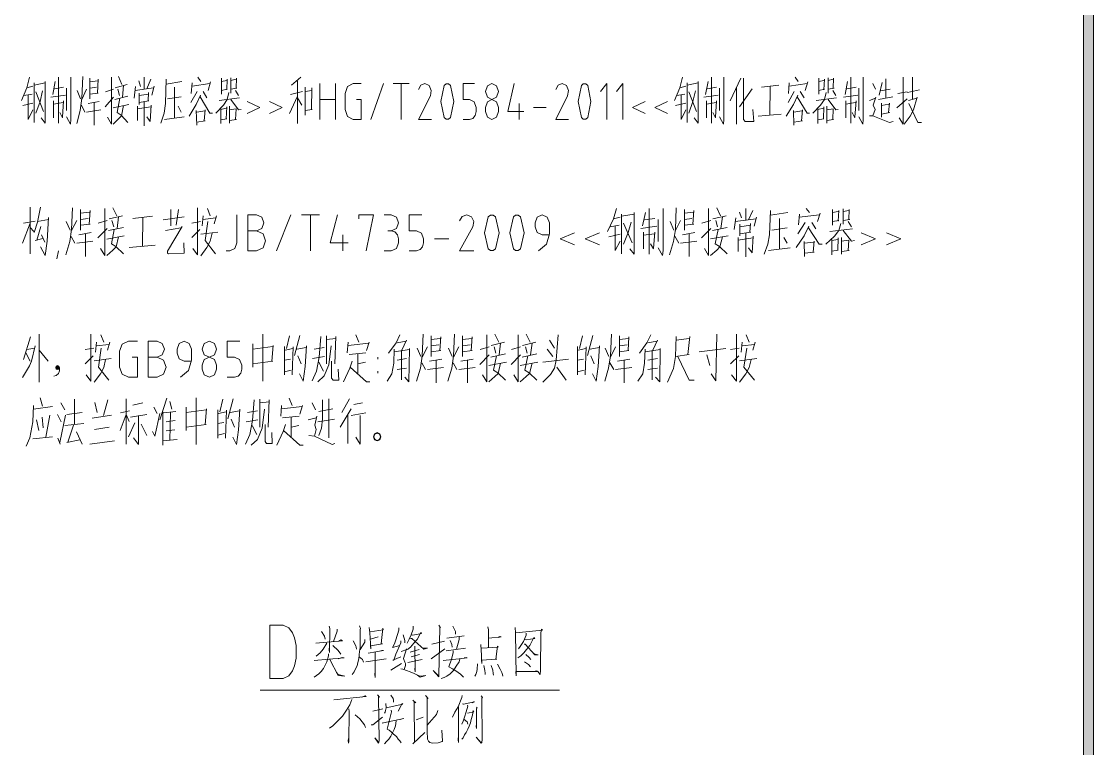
# Model space of a CAD drawing. Header units: millimetres. Extents: x 0 to 829, y 0 to 586.
# Drawn here: x 664.5 to 770.4, y 292.9 to 364.8 of the extents above; entities that cross this region are included whole.
import ezdxf

# ---------------------------------------------------------------- set-up
doc = ezdxf.new("R2010")
doc.units = ezdxf.units.MM

msp = doc.modelspace()

# ---------------------------------------------------------------- hatches: boundary and pattern name
h = msp.add_hatch(color=0)
h.dxf.hatch_style = 2
h.paths.add_polyline_path([(770.449028, 9.860139), (769.464778, 9.860139), (769.464778, 575.772139), (770.449028, 575.772139)])

# ---------------------------------------------------------------- linework, layer by layer
at = {"color": 0, "lineweight": 0}
for points in [[(770.449028, 9.860139), (769.464778, 9.860139), (769.464778, 575.772139), (770.449028, 575.772139)], [(711.605694, 357.864833), (711.418722, 358.42575), (710.974222, 358.655056), (710.526194, 358.42575), (710.34275, 357.864833), (710.526194, 357.307444), (710.974222, 357.078139), (711.418722, 357.307444)], [(683.746833, 332.383694), (683.538694, 332.941083), (683.034222, 333.173917), (682.533278, 332.941083), (682.325139, 332.383694), (682.533278, 331.826306), (683.034222, 331.597), (683.538694, 331.826306)], [(667.840083, 330.573944), (667.893, 330.425778), (668.027056, 330.365806), (668.161111, 330.425778), (668.214028, 330.573944), (668.161111, 330.722111), (668.027056, 330.782083), (667.893, 330.722111)], [(668.122306, 330.573944), (668.094083, 330.648028), (668.027056, 330.67625), (667.960028, 330.648028), (667.931806, 330.573944), (667.960028, 330.499861), (668.027056, 330.468111), (668.094083, 330.499861)], [(668.072917, 330.573944), (668.05175, 330.619806), (668.002361, 330.619806), (667.981194, 330.573944), (668.002361, 330.528083), (668.05175, 330.528083)], [(699.995778, 323.733583), (699.886417, 324.029917), (699.621833, 324.149861), (699.353722, 324.029917), (699.244361, 323.733583), (699.353722, 323.43725), (699.621833, 323.317306), (699.886417, 323.43725)], [(699.29375, 323.733583), (699.389, 323.476056), (699.621833, 323.366694), (699.854667, 323.476056), (699.949917, 323.733583), (699.854667, 323.991111), (699.621833, 324.100472), (699.389, 323.991111)], [(688.999694, 299.829361), (688.999694, 305.08575), (690.315556, 305.08575), (690.876472, 304.835278), (691.253944, 304.334333), (691.440917, 303.836917), (691.627889, 303.0855), (691.627889, 301.833139), (691.440917, 301.081722), (691.253944, 300.580778), (690.876472, 300.079833), (690.315556, 299.829361)]]:
    msp.add_lwpolyline(points, close=True, dxfattribs=at)
for points in [[(670.507083, 359.3465), (670.422417, 357.205139)], [(674.056028, 359.3465), (674.391167, 358.563333)], [(665.247167, 359.293583), (664.996694, 358.249361), (664.453417, 356.997)], [(664.996694, 358.249361), (665.578778, 358.404583)], [(665.705778, 358.510417), (666.792333, 358.718556)], [(665.705778, 358.718556), (665.705778, 354.802722)], [(666.792333, 358.877306), (666.792333, 354.753333), (666.414861, 355.275444)], [(667.794222, 358.877306), (667.54375, 357.572028)], [(667.709556, 358.143528), (668.626778, 358.302278)], [(668.125833, 359.293583), (668.125833, 354.753333)], [(669.339389, 359.293583), (669.339389, 355.116694), (669.297056, 354.6475), (668.919583, 355.37775)], [(671.216167, 359.18775), (671.216167, 357.152222)], [(671.216167, 358.824389), (672.009917, 358.926694)], [(671.216167, 358.196444), (671.886444, 358.302278)], [(672.05225, 359.085444), (671.967583, 357.72725)], [(673.346944, 359.293583), (673.346944, 354.6475), (672.969472, 355.324833)], [(673.720889, 358.249361), (674.892111, 358.563333)], [(674.556972, 358.4575), (674.4335, 357.310972)], [(675.728194, 358.355194), (675.601194, 357.205139)], [(676.059806, 358.926694), (676.229139, 358.355194)], [(676.603083, 359.293583), (676.603083, 358.094139)], [(677.231028, 359.085444), (676.853556, 358.143528)], [(677.562639, 358.404583), (677.3545, 357.519111)], [(678.776194, 359.085444), (678.691528, 356.683028), (678.568056, 355.744639), (678.232917, 354.753333)], [(678.776194, 358.61625), (680.321361, 358.877306)], [(679.569944, 355.275444), (679.569944, 358.302278)], [(681.32325, 358.718556), (681.238583, 357.674333)], [(681.32325, 358.404583), (683.076556, 358.665639)], [(681.905333, 359.293583), (682.198139, 358.877306)], [(683.161222, 358.824389), (682.907222, 357.988306)], [(684.24425, 359.18775), (684.24425, 357.621417)], [(684.24425, 358.877306), (684.745194, 358.979611)], [(684.787528, 359.085444), (684.745194, 358.041222)], [(685.165, 357.72725), (685.165, 359.240667)], [(685.165, 358.979611), (685.665944, 359.085444)], [(685.708278, 359.18775), (685.665944, 358.196444)], [(691.16575, 358.510417), (692.0865, 359.293583)], [(691.751361, 358.926694), (691.751361, 354.700417)], [(692.502778, 358.302278), (692.502778, 355.5365)], [(693.938583, 355.106111), (693.938583, 358.655056)], [(695.5155, 358.655056), (695.5155, 355.106111)], [(697.251167, 358.655056), (696.693778, 358.365778), (696.460944, 357.670806)], [(697.251167, 358.655056), (698.037861, 358.655056)], [(698.986833, 355.106111), (700.24625, 358.655056)], [(701.195222, 358.655056), (702.772139, 358.655056)], [(701.981917, 355.106111), (701.981917, 358.655056)], [(704.349056, 358.655056), (703.953944, 358.492778), (703.717583, 358.062389)], [(704.885278, 357.452083), (704.973472, 357.988306), (704.758278, 358.468083), (704.349056, 358.655056)], [(706.239944, 358.4575), (705.922444, 356.880583), (706.239944, 355.303667)], [(706.871417, 358.4575), (706.677389, 358.633889), (706.4375, 358.633889), (706.239944, 358.4575)], [(706.871417, 355.303667), (707.188917, 356.880583), (706.871417, 358.4575)], [(708.765833, 357.078139), (708.134361, 357.078139), (708.134361, 358.655056), (709.238556, 358.655056)], [(713.182611, 358.655056), (712.551139, 355.896333), (714.128056, 355.896333)], [(717.913361, 358.655056), (717.51825, 358.492778), (717.285417, 358.062389)], [(718.449583, 357.452083), (718.537778, 357.988306), (718.326111, 358.468083), (717.913361, 358.655056)], [(719.807778, 358.4575), (719.490278, 356.880583), (719.807778, 355.303667)], [(720.43925, 358.4575), (720.241694, 358.633889), (720.001806, 358.633889), (719.807778, 358.4575)], [(720.43925, 355.303667), (720.75675, 356.880583), (720.43925, 358.4575)], [(722.330139, 355.106111), (722.330139, 358.655056), (721.702194, 357.864833)], [(723.910583, 355.106111), (723.910583, 358.655056), (723.279111, 357.864833)], [(729.801972, 359.293583), (729.5515, 358.249361), (729.008222, 356.997)], [(729.5515, 358.249361), (730.137111, 358.404583)], [(730.260583, 358.510417), (731.347139, 358.718556)], [(730.260583, 358.718556), (730.260583, 354.802722)], [(731.347139, 358.877306), (731.347139, 354.753333), (730.969667, 355.275444)], [(732.349028, 358.877306), (732.098556, 357.572028)], [(732.264361, 358.143528), (733.185111, 358.302278)], [(732.684167, 359.293583), (732.684167, 354.753333)], [(733.894194, 359.293583), (733.894194, 355.116694), (733.851861, 354.6475), (733.474389, 355.37775)], [(735.562833, 359.18775), (734.518611, 356.944083)], [(735.855639, 359.18775), (735.855639, 355.116694), (736.021444, 354.908556), (736.857528, 354.908556), (736.776389, 356.108)], [(737.608944, 358.302278), (739.323444, 358.510417)], [(738.487361, 358.404583), (738.445028, 355.5365)], [(740.364139, 358.718556), (740.283, 357.674333)], [(740.364139, 358.404583), (742.120972, 358.665639)], [(740.94975, 359.293583), (741.242556, 358.877306)], [(742.202111, 358.824389), (741.951639, 357.988306)], [(743.288667, 359.18775), (743.288667, 357.621417)], [(743.288667, 358.877306), (743.789611, 358.979611)], [(743.831944, 359.085444), (743.789611, 358.041222)], [(744.205889, 357.72725), (744.205889, 359.240667)], [(744.205889, 358.979611), (744.706833, 359.085444)], [(744.749167, 359.18775), (744.706833, 358.196444)], [(746.128528, 358.877306), (745.878056, 357.572028)], [(746.043861, 358.143528), (746.964611, 358.302278)], [(746.463667, 359.293583), (746.463667, 354.753333)], [(747.673694, 359.293583), (747.673694, 355.116694), (747.631361, 354.6475), (747.253889, 355.37775)], [(748.63325, 358.665639), (748.883722, 358.094139)], [(749.550472, 358.771472), (749.261194, 357.519111)], [(749.927944, 359.134833), (749.927944, 357.258056)], [(751.638917, 359.293583), (751.638917, 354.6475), (751.222639, 355.275444)], [(752.559667, 359.293583), (752.559667, 357.099306)], [(664.703889, 357.466194), (665.497639, 357.621417)], [(665.120167, 357.519111), (665.120167, 355.116694), (665.578778, 356.058611)], [(666.541861, 357.935389), (666.291389, 356.891167), (665.871583, 355.744639)], [(665.871583, 357.833083), (666.623, 355.899861)], [(667.374417, 357.310972), (668.796111, 357.519111)], [(668.919583, 358.196444), (668.919583, 356.005694)], [(669.963806, 357.988306), (670.298944, 357.152222)], [(670.884556, 358.094139), (670.422417, 357.099306)], [(672.05225, 357.72725), (671.216167, 357.621417)], [(672.719, 356.369056), (673.555083, 357.310972)], [(673.555083, 358.094139), (672.761333, 357.833083)], [(674.976778, 357.413278), (673.682083, 357.099306)], [(674.140694, 357.466194), (673.974889, 358.094139)], [(675.685861, 357.988306), (677.523833, 358.249361)], [(676.102139, 357.72725), (676.102139, 356.580722)], [(676.102139, 357.466194), (677.022889, 357.621417)], [(677.022889, 357.780167), (676.980556, 356.944083)], [(678.899667, 357.152222), (680.236694, 357.360361)], [(682.155806, 357.519111), (681.739528, 356.580722), (681.030444, 355.430667)], [(681.824194, 357.882472), (681.19625, 356.788861)], [(682.117, 357.360361), (683.076556, 355.744639), (683.327028, 355.744639)], [(682.406278, 357.882472), (682.78375, 357.258056)], [(684.953333, 357.780167), (684.787528, 357.099306), (684.413583, 356.527806), (683.662167, 355.744639)], [(683.993778, 356.997), (685.997556, 357.258056)], [(684.787528, 358.094139), (684.24425, 357.988306)], [(685.165, 358.094139), (685.747083, 358.196444)], [(685.623611, 357.988306), (685.916417, 357.466194)], [(690.957611, 355.691722), (691.751361, 357.413278)], [(692.252306, 357.882472), (691.042278, 357.572028)], [(691.751361, 357.258056), (692.171167, 356.527806)], [(693.173056, 357.988306), (692.502778, 357.882472)], [(693.130722, 356.108), (693.173056, 358.249361)], [(696.460944, 356.090361), (696.460944, 357.670806)], [(704.885278, 357.452083), (703.717583, 355.106111), (704.980528, 355.106111)], [(718.449583, 357.452083), (717.285417, 355.106111), (718.544833, 355.106111)], [(729.258694, 357.466194), (730.052444, 357.621417)], [(729.674972, 357.519111), (729.674972, 355.116694), (730.137111, 356.058611)], [(731.096667, 357.935389), (730.846194, 356.891167), (730.426389, 355.744639)], [(730.426389, 357.833083), (731.177806, 355.899861)], [(731.929222, 357.310972), (733.350917, 357.519111)], [(733.474389, 358.196444), (733.474389, 356.005694)], [(735.146556, 358.249361), (735.146556, 354.6475)], [(736.691722, 358.143528), (735.439361, 356.369056)], [(741.200222, 357.519111), (740.783944, 356.580722), (740.074861, 355.430667)], [(740.865083, 357.882472), (740.240667, 356.788861)], [(741.157889, 357.360361), (742.120972, 355.744639), (742.371444, 355.744639)], [(741.450694, 357.882472), (741.828167, 357.258056)], [(743.99775, 357.780167), (743.831944, 357.099306), (743.454472, 356.527806), (742.703056, 355.744639)], [(743.038194, 356.997), (745.041972, 357.258056)], [(743.831944, 358.094139), (743.288667, 357.988306)], [(744.205889, 358.094139), (744.7915, 358.196444)], [(744.668028, 357.988306), (744.957306, 357.466194)], [(745.71225, 357.310972), (747.130417, 357.519111)], [(747.253889, 358.196444), (747.253889, 356.005694)], [(748.926056, 357.310972), (748.675583, 356.527806)], [(749.176528, 357.099306), (750.594694, 357.360361)], [(749.384667, 357.935389), (750.344222, 358.094139)], [(751.095639, 357.674333), (752.016389, 357.833083)], [(753.018278, 357.310972), (752.640806, 356.058611), (752.309194, 355.430667), (751.723583, 354.6475)], [(752.058722, 357.780167), (753.226417, 358.041222)], [(664.576889, 356.474889), (665.578778, 356.735944)], [(667.624889, 356.944083), (667.624889, 355.275444)], [(667.624889, 356.630111), (668.587972, 356.788861)], [(668.626778, 356.944083), (668.503306, 355.324833)], [(669.921472, 354.700417), (670.256611, 356.005694), (670.422417, 357.205139)], [(670.383611, 356.527806), (670.715222, 355.846944)], [(671.050361, 356.683028), (672.136917, 356.891167)], [(671.635972, 356.788861), (671.635972, 354.541667)], [(673.51275, 356.26675), (675.057917, 356.580722)], [(674.183028, 357.205139), (673.932556, 355.797556)], [(674.556972, 356.474889), (674.348833, 355.483583)], [(675.936333, 356.421972), (675.936333, 355.014389)], [(675.936333, 356.160917), (677.231028, 356.369056)], [(676.102139, 356.788861), (677.061694, 356.944083)], [(676.603083, 356.83825), (676.603083, 354.492278)], [(677.273361, 356.527806), (677.188694, 354.908556), (676.853556, 355.37775)], [(679.943889, 356.421972), (680.236694, 355.846944)], [(684.163111, 356.108), (684.702861, 356.213833)], [(684.163111, 356.213833), (684.163111, 354.700417)], [(684.745194, 356.369056), (684.702861, 355.169611)], [(685.038, 354.753333), (685.038, 356.421972)], [(685.665944, 356.160917), (685.038, 356.058611)], [(685.165, 357.099306), (685.916417, 356.058611), (686.166889, 356.108)], [(685.665944, 356.160917), (685.623611, 355.116694)], [(686.763083, 355.698778), (688.026028, 356.287917), (686.763083, 356.880583)], [(688.971472, 355.698778), (690.234417, 356.287917), (688.971472, 356.880583)], [(693.938583, 357.078139), (695.5155, 357.078139)], [(697.565139, 357.078139), (698.037861, 357.078139), (698.037861, 355.106111), (697.251167, 355.106111)], [(709.397306, 356.287917), (709.210333, 356.845306), (708.765833, 357.078139)], [(709.397306, 355.896333), (709.397306, 356.287917)], [(711.605694, 356.287917), (711.418722, 356.845306), (710.974222, 357.078139), (710.526194, 356.845306), (710.34275, 356.287917)], [(710.34275, 355.896333), (710.34275, 356.287917)], [(711.605694, 356.287917), (711.605694, 355.896333)], [(713.655333, 356.683028), (713.655333, 355.106111)], [(715.077028, 356.287917), (716.336444, 356.287917)], [(726.118972, 356.880583), (724.856028, 356.287917), (726.118972, 355.698778)], [(728.327361, 356.880583), (727.064417, 356.287917), (728.327361, 355.698778)], [(729.131694, 356.474889), (730.137111, 356.735944)], [(732.183222, 356.944083), (732.183222, 355.275444)], [(732.183222, 356.630111), (733.142778, 356.788861)], [(733.185111, 356.944083), (733.058111, 355.324833)], [(743.204, 356.108), (743.747278, 356.213833)], [(743.204, 356.213833), (743.204, 354.700417)], [(743.789611, 356.369056), (743.747278, 355.169611)], [(744.082417, 354.753333), (744.082417, 356.421972)], [(744.706833, 356.160917), (744.082417, 356.058611)], [(744.205889, 357.099306), (744.957306, 356.058611), (745.207778, 356.108)], [(744.706833, 356.160917), (744.668028, 355.116694)], [(745.962722, 356.944083), (745.962722, 355.275444)], [(745.962722, 356.630111), (746.922278, 356.788861)], [(746.964611, 356.944083), (746.837611, 355.324833)], [(748.298111, 356.997), (748.883722, 357.205139)], [(748.675583, 356.527806), (748.841389, 356.108), (748.63325, 355.483583), (750.263083, 354.802722), (750.637028, 354.908556)], [(749.469333, 356.735944), (749.469333, 355.324833)], [(750.22075, 356.630111), (749.469333, 356.474889)], [(750.178417, 355.797556), (750.263083, 356.735944)], [(751.0145, 356.26675), (752.016389, 357.152222)], [(752.139861, 356.997), (752.975944, 357.205139)], [(752.182194, 356.683028), (753.060611, 354.802722), (753.434556, 354.802722)], [(668.503306, 355.275444), (668.252833, 355.797556)], [(670.884556, 355.846944), (672.302722, 356.058611)], [(673.51275, 354.6475), (674.056028, 355.169611), (674.348833, 355.483583)], [(674.3065, 355.5365), (673.932556, 355.797556)], [(674.3065, 355.5365), (674.976778, 354.802722)], [(678.606861, 355.116694), (680.5295, 355.37775)], [(681.739528, 356.005694), (681.781861, 354.541667)], [(681.781861, 355.846944), (682.575611, 355.952778)], [(682.617944, 356.058611), (682.533278, 354.961472)], [(684.163111, 355.063778), (684.745194, 355.169611)], [(685.038, 355.014389), (685.708278, 355.116694)], [(692.502778, 356.005694), (693.211861, 356.108)], [(696.460944, 356.090361), (696.693778, 355.395389), (697.251167, 355.106111)], [(706.239944, 355.303667), (706.4375, 355.127278), (706.677389, 355.127278), (706.871417, 355.303667)], [(708.134361, 355.106111), (708.765833, 355.106111)], [(708.765833, 355.106111), (709.079806, 355.211944), (709.312639, 355.501222), (709.397306, 355.896333)], [(710.34275, 355.896333), (710.526194, 355.335417), (710.974222, 355.106111), (711.418722, 355.335417), (711.605694, 355.896333)], [(719.807778, 355.303667), (720.001806, 355.127278), (720.241694, 355.127278), (720.43925, 355.303667)], [(733.058111, 355.275444), (732.807639, 355.797556)], [(737.277333, 355.430667), (739.573917, 355.638806)], [(740.783944, 356.005694), (740.826278, 354.541667)], [(740.826278, 355.846944), (741.620028, 355.952778)], [(741.658833, 356.058611), (741.577694, 354.961472)], [(743.204, 355.063778), (743.789611, 355.169611)], [(744.082417, 355.014389), (744.749167, 355.116694)], [(746.837611, 355.275444), (746.587139, 355.797556)], [(748.298111, 355.483583), (748.63325, 355.483583)], [(749.469333, 355.638806), (750.305417, 355.797556)], [(682.617944, 354.961472), (681.781861, 354.855639)], [(741.658833, 354.961472), (740.826278, 354.855639)], [(665.300083, 346.420722), (665.300083, 341.827556)], [(665.723417, 343.916), (666.055028, 344.960222), (666.333722, 346.420722)], [(669.505194, 346.367806), (669.409944, 344.229972)], [(670.302472, 346.212583), (670.302472, 344.177056)], [(670.302472, 345.845694), (671.195, 345.951528)], [(671.240861, 346.10675), (671.149139, 344.752083)], [(672.697833, 346.318417), (672.697833, 341.672333), (672.2745, 342.349667)], [(673.121167, 345.274194), (674.437028, 345.584639)], [(673.495111, 346.367806), (673.872583, 345.584639)], [(679.22775, 344.593333), (679.22775, 346.212583)], [(679.979167, 346.212583), (679.742806, 344.64625)], [(681.859472, 346.367806), (681.859472, 341.72525), (681.38675, 342.349667)], [(682.420389, 345.584639), (682.328667, 344.593333)], [(682.843722, 346.318417), (683.125944, 345.584639)], [(683.73625, 345.584639), (683.503417, 344.801472)], [(685.757667, 342.917639), (685.757667, 345.679889)], [(687.708528, 345.679889), (686.823056, 345.679889), (686.823056, 342.130944)], [(687.708528, 342.130944), (688.336472, 342.416694), (688.597528, 343.115194), (688.336472, 343.813694), (687.708528, 344.102972), (688.209472, 344.332278), (688.417611, 344.889667), (688.209472, 345.447056), (687.708528, 345.679889)], [(689.662917, 342.130944), (691.081083, 345.679889)], [(692.146472, 345.679889), (693.920944, 345.679889)], [(693.031944, 342.130944), (693.031944, 345.679889)], [(695.695417, 345.679889), (694.986333, 342.917639), (696.760806, 342.917639)], [(698.535278, 342.130944), (699.244361, 345.679889), (697.826194, 345.679889), (697.826194, 345.284778)], [(700.30975, 345.679889), (701.018833, 345.679889)], [(701.018833, 344.102972), (701.519778, 344.332278), (701.727917, 344.889667), (701.519778, 345.447056), (701.018833, 345.679889)], [(703.502389, 344.102972), (702.793306, 344.102972), (702.793306, 345.679889), (704.035083, 345.679889)], [(708.473028, 345.679889), (708.028528, 345.517611), (707.763944, 345.087222)], [(709.076278, 344.476917), (709.175056, 345.013139), (708.935167, 345.489389), (708.473028, 345.679889)], [(711.312889, 345.482333), (711.090639, 345.655194), (710.822528, 345.655194), (710.603806, 345.482333)], [(713.796444, 345.482333), (713.577722, 345.655194), (713.306083, 345.655194), (713.087361, 345.482333)], [(716.650417, 344.893194), (716.442278, 345.450583), (715.937806, 345.679889), (715.436861, 345.450583), (715.228722, 344.893194)], [(723.279111, 346.318417), (722.996889, 345.274194), (722.386583, 344.021833)], [(723.794167, 345.53525), (725.014778, 345.743389)], [(723.794167, 345.743389), (723.794167, 341.831083)], [(725.014778, 345.902139), (725.014778, 341.778167), (724.591444, 342.300278)], [(726.143667, 345.902139), (725.861444, 344.596861)], [(726.517611, 346.318417), (726.517611, 341.778167)], [(727.882861, 346.318417), (727.882861, 342.141528), (727.833472, 341.672333), (727.410139, 342.402583)], [(729.195194, 346.371333), (729.103472, 344.229972)], [(729.996, 346.216111), (729.996, 344.177056)], [(729.996, 345.849222), (730.888528, 345.955056)], [(730.934389, 346.110278), (730.839139, 344.752083)], [(732.391361, 346.318417), (732.391361, 341.672333), (731.968028, 342.353194)], [(732.814694, 345.274194), (734.130556, 345.588167)], [(733.188639, 346.371333), (733.566111, 345.588167)], [(735.442889, 345.955056), (735.633389, 345.380028)], [(736.056722, 346.318417), (736.056722, 345.118972)], [(736.75875, 346.110278), (736.335417, 345.171889)], [(738.497944, 346.110278), (738.402694, 343.707861), (738.261583, 342.769472), (737.887639, 341.778167)], [(738.497944, 345.641083), (740.237139, 345.902139)], [(741.3625, 345.743389), (741.270778, 344.699167)], [(741.3625, 345.432944), (743.334528, 345.694)], [(742.022194, 346.318417), (742.350278, 345.902139)], [(743.429778, 345.849222), (743.147556, 345.013139)], [(744.650389, 346.216111), (744.650389, 344.649778)], [(744.650389, 345.902139), (745.214833, 346.004444)], [(745.260694, 346.110278), (745.214833, 345.066056)], [(745.684028, 344.752083), (745.684028, 346.2655)], [(745.684028, 346.004444), (746.248472, 346.110278)], [(746.294333, 346.216111), (746.248472, 345.221278)], [(664.548667, 342.871778), (665.300083, 344.854389)], [(665.818667, 345.062528), (664.643917, 344.854389)], [(665.959778, 343.18575), (666.383111, 344.540417)], [(666.055028, 345.013139), (667.134528, 345.221278)], [(667.134528, 345.429417), (666.993417, 343.079917), (666.806444, 341.672333), (666.333722, 342.504889)], [(668.891361, 345.013139), (669.268833, 344.177056)], [(669.925, 345.115444), (669.409944, 344.124139)], [(670.302472, 345.221278), (671.053889, 345.323583)], [(671.240861, 344.752083), (670.302472, 344.64625)], [(672.934194, 345.115444), (672.041667, 344.854389)], [(673.590361, 344.491028), (673.403389, 345.115444)], [(674.059556, 345.482333), (673.918444, 344.332278)], [(675.470667, 345.323583), (677.396833, 345.53525)], [(676.454917, 345.429417), (676.409056, 342.557806)], [(678.476333, 345.168361), (680.543611, 345.482333)], [(680.356639, 344.540417), (678.899667, 342.088611), (678.899667, 341.880472), (678.991389, 341.827556), (680.543611, 341.880472), (680.494222, 342.924694)], [(681.295028, 344.854389), (682.141694, 345.013139)], [(682.420389, 345.221278), (683.644528, 345.3765)], [(682.893111, 345.013139), (682.610889, 343.132833), (683.644528, 341.827556)], [(710.603806, 345.482333), (710.243972, 343.905417), (710.603806, 342.324972)], [(711.312889, 342.324972), (711.669194, 343.905417), (711.312889, 345.482333)], [(713.087361, 345.482333), (712.727528, 343.905417), (713.087361, 342.324972)], [(713.796444, 342.324972), (714.15275, 343.905417), (713.796444, 345.482333)], [(715.228722, 344.893194), (715.228722, 344.498083)], [(715.228722, 344.498083), (715.436861, 343.940694), (715.937806, 343.707861)], [(716.650417, 343.806639), (716.650417, 344.893194)], [(722.665278, 344.491028), (723.557806, 344.649778)], [(722.996889, 345.274194), (723.653056, 345.432944)], [(723.138, 344.543944), (723.138, 342.141528), (723.653056, 343.083444)], [(724.732556, 344.960222), (724.450333, 343.919528), (723.981139, 342.769472)], [(723.981139, 344.857917), (724.827806, 342.924694)], [(725.674472, 344.335806), (727.269028, 344.543944)], [(726.048417, 345.171889), (727.082056, 345.327111)], [(727.410139, 345.221278), (727.410139, 343.030528)], [(728.584889, 345.013139), (728.962361, 344.177056)], [(729.618528, 345.118972), (729.103472, 344.127667)], [(729.996, 345.221278), (730.747417, 345.327111)], [(730.934389, 344.752083), (729.996, 344.649778)], [(732.624194, 345.118972), (731.731667, 344.857917)], [(733.283889, 344.491028), (733.096917, 345.118972)], [(733.753083, 345.482333), (733.611972, 344.335806)], [(735.068944, 345.380028), (734.927833, 344.229972)], [(735.023083, 345.013139), (737.086833, 345.274194)], [(735.492278, 344.752083), (735.492278, 343.605556)], [(735.492278, 344.491028), (736.525917, 344.649778)], [(736.525917, 344.805), (736.476528, 343.968917)], [(737.136222, 345.432944), (736.899861, 344.543944)], [(739.390472, 342.300278), (739.390472, 345.327111)], [(742.304417, 344.543944), (741.831694, 343.605556), (741.034417, 342.4555)], [(741.926944, 344.910833), (741.221389, 343.813694)], [(742.583111, 344.910833), (743.006444, 344.282889)], [(745.451194, 344.805), (745.260694, 344.127667), (744.840889, 343.552639), (743.994222, 342.769472)], [(745.260694, 345.118972), (744.650389, 345.013139)], [(745.684028, 345.118972), (746.343722, 345.221278)], [(746.202611, 345.013139), (746.530694, 344.491028)], [(665.300083, 344.438111), (665.677556, 344.021833)], [(666.757056, 342.977611), (666.428972, 343.707861)], [(668.8455, 341.72525), (669.222972, 343.027), (669.409944, 344.229972)], [(669.364083, 343.549111), (669.738028, 342.871778)], [(670.1155, 343.707861), (671.336111, 343.916)], [(670.771667, 343.810167), (670.771667, 341.5665)], [(671.992278, 343.393889), (672.934194, 344.332278)], [(672.884806, 343.288056), (674.624, 343.602028)], [(674.52875, 344.438111), (673.075306, 344.124139)], [(673.636222, 344.229972), (673.354, 342.818861)], [(674.059556, 343.499722), (673.826722, 342.504889)], [(680.215528, 344.385194), (678.709167, 344.124139)], [(681.295028, 343.446806), (682.092306, 344.229972)], [(682.187556, 343.760778), (683.877361, 343.968917)], [(683.312917, 343.863083), (683.125944, 343.079917), (682.797861, 342.4555), (682.187556, 341.619417)], [(687.708528, 344.102972), (686.823056, 344.102972)], [(696.228111, 343.707861), (696.228111, 342.130944)], [(701.018833, 344.102972), (700.662528, 344.102972)], [(701.727917, 343.31275), (701.632667, 343.707861), (701.375139, 343.997139), (701.018833, 344.102972)], [(704.215, 343.31275), (704.006861, 343.870139), (703.502389, 344.102972)], [(709.076278, 344.476917), (707.763944, 342.130944), (709.182111, 342.130944)], [(715.570917, 342.130944), (716.350556, 342.776528), (716.650417, 343.806639)], [(715.937806, 343.707861), (716.650417, 343.707861)], [(719.133972, 343.905417), (717.712278, 343.316278), (719.133972, 342.723611)], [(721.617528, 343.905417), (720.199361, 343.316278), (721.617528, 342.723611)], [(722.527694, 343.499722), (723.653056, 343.760778)], [(725.956694, 343.968917), (725.956694, 342.300278)], [(725.956694, 343.658472), (727.036194, 343.813694)], [(727.082056, 343.968917), (726.940944, 342.353194)], [(728.539028, 341.72525), (728.912972, 343.030528), (729.103472, 344.229972)], [(729.054083, 343.552639), (729.431556, 342.875306)], [(729.8055, 343.707861), (731.029639, 343.919528)], [(730.465194, 343.813694), (730.465194, 341.570028)], [(731.685806, 343.397417), (732.624194, 344.335806)], [(732.578333, 343.291583), (734.317528, 343.605556)], [(734.222278, 344.438111), (732.765306, 344.127667)], [(733.32975, 344.229972), (733.047528, 342.822389)], [(733.753083, 343.499722), (733.516722, 342.508417)], [(735.301778, 343.446806), (735.301778, 342.039222)], [(735.492278, 343.813694), (736.571778, 343.968917)], [(736.056722, 343.866611), (736.056722, 341.517111)], [(736.808139, 343.552639), (736.712889, 341.933389), (736.335417, 342.402583)], [(738.639056, 344.177056), (740.141889, 344.388722)], [(739.813806, 343.446806), (740.141889, 342.875306)], [(742.255028, 344.388722), (743.334528, 342.769472), (743.61675, 342.769472)], [(744.368167, 344.021833), (746.625944, 344.282889)], [(745.542917, 341.778167), (745.542917, 343.446806)], [(745.684028, 344.127667), (746.530694, 343.083444), (746.812917, 343.136361)], [(747.486722, 342.723611), (748.904889, 343.316278), (747.486722, 343.905417)], [(749.970278, 342.723611), (751.388444, 343.316278), (749.970278, 343.905417)], [(666.570083, 343.340972), (665.818667, 343.132833)], [(669.925, 342.871778), (671.523083, 343.079917)], [(672.884806, 341.672333), (673.495111, 342.194444), (673.826722, 342.504889)], [(673.777333, 342.557806), (673.354, 342.818861)], [(673.777333, 342.557806), (674.52875, 341.827556)], [(675.093194, 342.4555), (677.675528, 342.663639)], [(685.048583, 342.130944), (685.549528, 342.36025), (685.757667, 342.917639)], [(701.018833, 342.130944), (701.519778, 342.36025), (701.727917, 342.917639)], [(701.727917, 343.31275), (701.727917, 342.917639)], [(703.502389, 342.130944), (703.858694, 342.236778), (704.11975, 342.522528), (704.215, 342.917639)], [(704.215, 342.917639), (704.215, 343.31275)], [(705.276861, 343.31275), (706.698556, 343.31275)], [(726.940944, 342.300278), (726.658722, 342.822389)], [(729.618528, 342.875306), (731.216611, 343.083444)], [(732.578333, 341.672333), (733.188639, 342.194444), (733.516722, 342.508417)], [(733.470861, 342.561333), (733.047528, 342.822389)], [(733.470861, 342.561333), (734.222278, 341.831083)], [(735.301778, 343.18575), (736.75875, 343.397417)], [(738.310972, 342.141528), (740.469972, 342.402583)], [(741.831694, 343.030528), (741.881083, 341.570028)], [(741.881083, 342.875306), (742.773611, 342.977611)], [(742.819472, 343.083444), (742.724222, 341.986306)], [(744.558667, 343.136361), (745.168972, 343.238667)], [(744.558667, 343.238667), (744.558667, 341.72525)], [(745.214833, 343.397417), (745.168972, 342.194444)], [(746.248472, 343.18575), (745.542917, 343.083444)], [(746.248472, 343.18575), (746.202611, 342.141528)], [(667.949444, 341.340722), (668.125833, 342.130944)], [(684.692278, 342.130944), (685.048583, 342.130944)], [(686.823056, 342.130944), (687.708528, 342.130944)], [(701.018833, 342.130944), (700.30975, 342.130944)], [(702.793306, 342.130944), (703.502389, 342.130944)], [(710.603806, 342.324972), (710.822528, 342.152111), (711.090639, 342.152111), (711.312889, 342.324972)], [(713.087361, 342.324972), (713.306083, 342.152111), (713.577722, 342.152111), (713.796444, 342.324972)], [(742.819472, 341.986306), (741.881083, 341.880472)], [(744.558667, 342.092139), (745.214833, 342.194444)], [(745.542917, 342.039222), (746.294333, 342.141528)], [(665.349472, 333.600778), (664.643917, 331.357111)], [(666.196139, 333.861833), (666.196139, 329.113444)], [(671.314944, 333.861833), (671.314944, 329.21575), (670.84575, 329.843694)], [(671.879389, 333.078667), (671.784139, 332.087361)], [(671.879389, 332.711778), (673.1, 332.870528)], [(672.302722, 333.808917), (672.584944, 333.078667)], [(673.19525, 333.078667), (672.958889, 332.2955)], [(675.03675, 333.170389), (674.408806, 332.884639), (674.151278, 332.186139)], [(675.03675, 333.170389), (675.92575, 333.170389)], [(677.876611, 333.170389), (676.987611, 333.170389), (676.987611, 329.621444)], [(677.876611, 329.621444), (678.504556, 329.910722), (678.762083, 330.609222), (678.504556, 331.304194), (677.876611, 331.593472), (678.377556, 331.826306), (678.585694, 332.383694), (678.377556, 332.941083), (677.876611, 333.170389)], [(681.25975, 332.383694), (681.051611, 332.941083), (680.550667, 333.173917), (680.049722, 332.941083), (679.841583, 332.383694)], [(685.521306, 331.597), (684.808694, 331.597), (684.808694, 333.173917), (686.054, 333.173917)], [(687.327528, 332.923444), (687.327528, 330.626861)], [(688.311778, 333.865361), (688.311778, 329.219278)], [(690.9435, 333.706611), (690.661278, 332.45425)], [(691.977139, 333.759528), (691.458556, 331.776917)], [(694.044417, 333.653694), (693.903306, 331.618167), (693.621083, 330.210583), (693.19775, 329.272194)], [(694.608861, 333.706611), (694.608861, 330.940833)], [(695.54725, 333.445556), (694.608861, 333.34325)], [(695.452, 330.940833), (695.54725, 333.653694)], [(696.767861, 333.082194), (696.672611, 332.037972)], [(696.767861, 332.768222), (698.789278, 332.976361)], [(697.519278, 333.812444), (697.8015, 333.082194)], [(698.835139, 333.082194), (698.552917, 332.246111)], [(701.872556, 333.812444), (701.498611, 333.029278), (700.747194, 331.985056)], [(701.590333, 333.029278), (702.482861, 333.1845)], [(702.53225, 333.290333), (702.059528, 332.299028)], [(704.176194, 333.865361), (704.080944, 331.724)], [(704.973472, 333.706611), (704.973472, 331.671083)], [(704.973472, 333.34325), (705.866, 333.445556)], [(705.911861, 333.604306), (705.820139, 332.246111)], [(707.273583, 333.865361), (707.181861, 331.724)], [(708.074389, 333.706611), (708.074389, 331.671083)], [(708.074389, 333.34325), (708.966917, 333.445556)], [(709.012778, 333.604306), (708.921056, 332.246111)], [(710.46975, 333.812444), (710.46975, 329.166361), (710.046417, 329.843694)], [(710.893083, 332.768222), (712.208944, 333.082194)], [(711.267028, 333.865361), (711.6445, 333.082194)], [(711.831472, 332.976361), (711.690361, 331.829833)], [(713.570667, 333.812444), (713.570667, 329.166361), (713.147333, 329.843694)], [(713.994, 332.768222), (715.309861, 333.082194)], [(714.367944, 333.865361), (714.745417, 333.082194)], [(714.932389, 332.976361), (714.791278, 331.829833)], [(717.514722, 333.812444), (717.32775, 331.307722), (717.140778, 330.524556), (716.763306, 329.896611), (716.011889, 329.113444)], [(716.671583, 333.290333), (717.140778, 332.507167)], [(719.910083, 333.706611), (719.631389, 332.45425)], [(720.943722, 333.759528), (720.428667, 331.776917)], [(722.778167, 333.865361), (722.682917, 331.724)], [(723.575444, 333.706611), (723.575444, 331.671083)], [(723.575444, 333.34325), (724.467972, 333.445556)], [(724.513833, 333.604306), (724.422111, 332.246111)], [(726.676361, 333.812444), (726.298889, 333.029278), (725.547472, 331.985056)], [(726.394139, 333.029278), (727.286667, 333.1845)], [(727.332528, 333.290333), (726.863333, 332.299028)], [(729.166972, 333.653694), (729.117583, 331.671083), (728.930611, 330.471639), (728.320306, 329.113444)], [(730.482833, 333.445556), (729.166972, 333.290333)], [(730.341722, 331.879222), (730.528694, 333.653694)], [(733.206278, 333.865361), (733.111028, 329.272194), (732.641833, 329.949528)], [(735.132444, 333.865361), (735.132444, 329.219278), (734.66325, 329.843694)], [(735.696889, 333.082194), (735.601639, 332.090889)], [(735.696889, 332.715306), (736.9175, 332.870528)], [(736.116694, 333.812444), (736.398917, 333.082194)], [(737.009222, 333.082194), (736.776389, 332.299028)], [(665.818667, 332.711778), (665.444722, 331.198361), (665.254222, 330.729167), (664.552194, 329.582639)], [(664.880278, 332.034444), (665.303611, 331.198361)], [(664.972, 332.348417), (665.772806, 332.503639)], [(666.196139, 332.2955), (667.088667, 331.198361)], [(670.7505, 332.348417), (671.597167, 332.503639)], [(672.348583, 332.503639), (672.066361, 330.626861), (673.1, 329.321583)], [(674.151278, 330.609222), (674.151278, 332.186139)], [(679.841583, 332.383694), (679.841583, 331.992111)], [(679.841583, 331.992111), (680.049722, 331.431194), (680.550667, 331.201889)], [(681.25975, 331.300667), (681.25975, 332.383694)], [(687.327528, 332.401333), (689.299556, 332.662389)], [(689.345417, 332.768222), (689.204306, 331.201889)], [(690.474306, 332.662389), (690.474306, 329.843694)], [(691.271583, 332.45425), (690.520167, 332.299028)], [(691.225722, 329.843694), (691.317444, 332.609472)], [(691.694917, 332.401333), (692.587444, 332.560083)], [(692.305222, 329.219278), (692.492194, 330.679778), (692.633306, 332.715306)], [(693.384722, 332.401333), (694.3725, 332.560083)], [(695.078056, 332.715306), (694.841694, 330.835), (694.3725, 329.741389), (693.762194, 329.166361)], [(696.863111, 331.879222), (698.507056, 332.037972)], [(697.70625, 331.932139), (697.70625, 329.949528)], [(701.308111, 332.401333), (701.26225, 330.99375), (701.075278, 329.949528), (700.606083, 329.219278)], [(701.308111, 332.140278), (702.810944, 332.351944)], [(702.013667, 329.3745), (702.013667, 332.193194)], [(702.810944, 332.45425), (702.765083, 329.166361), (702.34175, 329.635556)], [(703.565889, 332.507167), (703.939833, 331.671083)], [(704.596, 332.609472), (704.080944, 331.618167)], [(704.973472, 332.715306), (705.724889, 332.821139)], [(705.911861, 332.246111), (704.973472, 332.140278)], [(706.663278, 332.507167), (707.04075, 331.671083)], [(707.696917, 332.609472), (707.181861, 331.618167)], [(708.074389, 332.715306), (708.825806, 332.821139)], [(709.012778, 332.246111), (708.074389, 332.140278)], [(709.764194, 330.887917), (710.706111, 331.829833)], [(710.706111, 332.609472), (709.813583, 332.351944)], [(712.300667, 331.932139), (710.843694, 331.618167)], [(711.362278, 331.985056), (711.175306, 332.609472)], [(712.865111, 330.887917), (713.8035, 331.829833)], [(713.8035, 332.609472), (712.910972, 332.351944)], [(715.401583, 331.932139), (713.944611, 331.618167)], [(714.463194, 331.985056), (714.276222, 332.609472)], [(716.999667, 331.671083), (716.435222, 332.401333)], [(719.440889, 332.662389), (719.440889, 329.843694)], [(720.241694, 332.45425), (719.490278, 332.299028)], [(720.192306, 329.843694), (720.287556, 332.609472)], [(720.665028, 332.401333), (721.557556, 332.560083)], [(721.275333, 329.219278), (721.462306, 330.679778), (721.603417, 332.715306)], [(722.167861, 332.507167), (722.541806, 331.671083)], [(723.2015, 332.609472), (722.682917, 331.618167)], [(723.575444, 332.715306), (724.326861, 332.821139)], [(724.513833, 332.246111), (723.575444, 332.140278)], [(726.111917, 332.401333), (726.066056, 330.99375), (725.879083, 329.949528), (725.406361, 329.219278)], [(726.111917, 332.140278), (727.61475, 332.351944)], [(726.817472, 329.3745), (726.817472, 332.193194)], [(727.61475, 332.45425), (727.568889, 329.166361), (727.145556, 329.635556)], [(729.117583, 331.671083), (730.482833, 331.879222)], [(731.467083, 332.140278), (734.098806, 332.45425)], [(732.500722, 330.785611), (732.2185, 331.829833)], [(734.568, 332.351944), (735.414667, 332.507167)], [(736.166083, 332.507167), (735.883861, 330.626861), (736.9175, 329.321583)], [(670.7505, 330.937306), (671.551306, 331.720472)], [(671.643028, 331.251278), (673.336361, 331.459417)], [(672.771917, 331.357111), (672.584944, 330.573944), (672.253333, 329.946), (671.643028, 329.113444)], [(675.393056, 331.593472), (675.92575, 331.593472), (675.92575, 329.621444), (675.03675, 329.621444)], [(677.876611, 331.593472), (676.987611, 331.593472)], [(680.183778, 329.621444), (680.963417, 330.270556), (681.25975, 331.300667)], [(680.550667, 331.201889), (681.25975, 331.201889)], [(683.746833, 330.806778), (683.538694, 331.364167), (683.034222, 331.597), (682.533278, 331.364167), (682.325139, 330.806778)], [(682.325139, 330.411667), (682.325139, 330.806778)], [(683.746833, 330.806778), (683.746833, 330.411667)], [(686.230389, 330.806778), (686.02225, 331.364167), (685.521306, 331.597)], [(686.230389, 330.411667), (686.230389, 330.806778)], [(689.299556, 331.201889), (687.327528, 330.940833)], [(690.474306, 331.307722), (691.03875, 331.410028)], [(691.790167, 331.724), (692.11825, 330.940833)], [(694.418361, 331.671083), (693.243611, 331.462944)], [(693.857444, 331.096056), (694.326639, 330.210583)], [(695.123917, 331.201889), (695.123917, 329.53325), (695.265028, 329.321583), (695.829472, 329.321583), (695.780083, 330.418722)], [(697.145333, 331.201889), (696.908972, 330.524556), (696.298667, 329.166361)], [(697.70625, 330.940833), (698.457667, 331.096056)], [(699.695917, 331.399444), (699.695917, 331.597)], [(701.590333, 331.307722), (702.53225, 331.462944)], [(703.5165, 329.219278), (703.893972, 330.524556), (704.080944, 331.724)], [(704.035083, 331.046667), (704.409028, 330.365806)], [(704.7865, 331.201889), (706.007111, 331.410028)], [(705.442667, 331.307722), (705.442667, 329.060528)], [(706.617417, 329.219278), (706.994889, 330.524556), (707.181861, 331.724)], [(707.136, 331.046667), (707.509944, 330.365806)], [(707.887417, 331.201889), (709.108028, 331.410028)], [(708.543583, 331.307722), (708.543583, 329.060528)], [(710.656722, 330.785611), (712.395917, 331.096056)], [(711.408139, 331.724), (711.125917, 330.312889)], [(711.831472, 330.99375), (711.598639, 330.002444)], [(713.757639, 330.785611), (715.496833, 331.096056)], [(714.509056, 331.724), (714.226833, 330.312889)], [(714.932389, 330.99375), (714.696028, 330.002444)], [(716.011889, 331.096056), (718.548361, 331.410028)], [(719.440889, 331.307722), (720.005333, 331.410028)], [(720.75675, 331.724), (721.084833, 330.940833)], [(722.118472, 329.219278), (722.495944, 330.524556), (722.682917, 331.724)], [(722.637056, 331.046667), (723.011, 330.365806)], [(723.388472, 331.201889), (724.609083, 331.410028)], [(724.044639, 331.307722), (724.044639, 329.060528)], [(726.394139, 331.307722), (727.332528, 331.462944)], [(729.353944, 331.671083), (730.482833, 329.321583), (730.952028, 329.321583)], [(734.568, 330.940833), (735.365278, 331.724)], [(735.460528, 331.254806), (737.150333, 331.462944)], [(736.589417, 331.357111), (736.398917, 330.573944), (736.070833, 329.949528), (735.460528, 329.113444)], [(668.214028, 330.521028), (668.214028, 330.259972), (668.122306, 329.998917), (667.885944, 329.790778), (667.649583, 329.737861)], [(674.151278, 330.609222), (674.408806, 329.910722), (675.03675, 329.621444)], [(682.325139, 330.411667), (682.533278, 329.854278), (683.034222, 329.624972), (683.538694, 329.854278), (683.746833, 330.411667)], [(685.521306, 329.624972), (685.874083, 329.730806), (686.135139, 330.020083), (686.230389, 330.411667)], [(690.474306, 330.157667), (691.130472, 330.312889)], [(692.305222, 329.219278), (691.931278, 329.949528)], [(696.954833, 330.626861), (698.552917, 329.166361), (698.881, 329.166361)], [(699.695917, 330.020083), (699.695917, 330.217639)], [(702.53225, 330.524556), (701.590333, 330.365806)], [(704.596, 330.365806), (706.194083, 330.573944)], [(707.696917, 330.365806), (709.295, 330.573944)], [(710.656722, 329.166361), (711.267028, 329.688472), (711.598639, 330.002444)], [(711.54925, 330.055361), (711.125917, 330.312889)], [(711.54925, 330.055361), (712.300667, 329.321583)], [(713.757639, 329.166361), (714.367944, 329.688472), (714.696028, 330.002444)], [(714.650167, 330.055361), (714.226833, 330.312889)], [(714.650167, 330.055361), (715.401583, 329.321583)], [(717.373611, 330.626861), (718.315528, 329.321583)], [(719.440889, 330.157667), (720.100583, 330.312889)], [(721.275333, 329.219278), (720.897861, 329.949528)], [(723.2015, 330.365806), (724.796056, 330.573944)], [(727.332528, 330.524556), (726.394139, 330.365806)], [(676.987611, 329.621444), (677.876611, 329.621444)], [(684.808694, 329.624972), (685.521306, 329.624972)], [(666.316083, 327.5965), (666.548917, 326.760417)], [(678.811472, 327.543583), (678.151778, 325.40575)], [(681.721889, 327.5965), (681.721889, 322.950417)], [(690.929389, 327.543583), (691.211611, 326.813333)], [(665.656389, 326.813333), (665.564667, 325.194083), (665.282444, 323.62775), (664.904972, 322.795194)], [(665.656389, 326.446444), (667.536694, 326.7075)], [(668.333972, 327.074389), (668.757306, 326.397056)], [(669.695694, 324.933028), (669.695694, 327.441278)], [(671.717111, 327.127306), (671.953472, 326.136)], [(672.987111, 327.388361), (672.563778, 325.822028)], [(674.818028, 327.490667), (674.818028, 323.003333)], [(675.474194, 326.86625), (676.461972, 327.074389)], [(677.869556, 326.030167), (677.541472, 326.658111)], [(679.139556, 327.229611), (679.326528, 326.446444)], [(680.737639, 326.658111), (680.737639, 324.361528)], [(682.755528, 326.499361), (682.614417, 324.933028)], [(684.353611, 327.441278), (684.071389, 326.185389)], [(685.38725, 327.490667), (684.872194, 325.508056)], [(687.454528, 327.388361), (687.313417, 325.352833), (687.031194, 323.941722), (686.607861, 323.003333)], [(688.018972, 327.441278), (688.018972, 324.671972)], [(688.957361, 327.180222), (688.018972, 327.074389)], [(688.862111, 324.671972), (688.957361, 327.388361)], [(690.177972, 326.813333), (690.08625, 325.769111)], [(690.177972, 326.499361), (692.199389, 326.7075)], [(692.24525, 326.813333), (691.963028, 325.97725)], [(693.183639, 327.074389), (693.51525, 326.397056)], [(694.217278, 327.388361), (694.217278, 325.508056), (694.125556, 324.569667), (693.843333, 323.839417)], [(693.843333, 326.238306), (695.250917, 326.499361)], [(694.831111, 323.62775), (694.831111, 327.490667)], [(695.956472, 324.671972), (697.035972, 326.499361)], [(696.894861, 327.490667), (696.143444, 326.136)], [(697.318194, 326.919167), (698.164861, 327.074389)], [(666.503056, 325.666806), (666.598306, 324.622583)], [(666.880528, 323.680667), (667.254472, 325.874944)], [(668.005889, 325.924333), (668.383361, 325.194083)], [(668.24225, 323.158556), (668.803167, 325.874944)], [(668.944278, 325.924333), (670.450639, 326.136)], [(673.361056, 325.874944), (671.434889, 325.560972)], [(674.818028, 325.924333), (674.207722, 324.361528)], [(675.146111, 326.291222), (674.253583, 326.083083)], [(674.818028, 325.924333), (675.10025, 325.247)], [(675.241361, 325.666806), (676.839444, 325.924333)], [(676.038639, 323.003333), (676.038639, 325.822028)], [(677.400361, 324.255694), (677.636722, 323.7865), (678.151778, 326.030167)], [(678.434, 326.185389), (678.434, 322.8975)], [(678.483389, 326.083083), (679.704, 326.238306)], [(679.185417, 326.136), (679.139556, 323.366694)], [(680.737639, 326.136), (682.709667, 326.397056)], [(683.884417, 326.397056), (683.884417, 323.578361)], [(684.681694, 326.185389), (683.930278, 326.030167)], [(684.635833, 323.578361), (684.731083, 326.344139)], [(685.105028, 326.136), (685.997556, 326.291222)], [(685.200278, 325.455139), (685.528361, 324.671972)], [(685.715333, 322.950417), (685.902306, 324.410917), (686.043417, 326.446444)], [(686.794833, 326.136), (687.782611, 326.291222)], [(688.488167, 326.446444), (688.251806, 324.569667), (687.782611, 323.472528), (687.172306, 322.8975)], [(690.273222, 325.613889), (691.917167, 325.769111)], [(691.119889, 325.666806), (691.119889, 323.680667)], [(692.809694, 325.40575), (693.606972, 325.613889)], [(693.656361, 325.769111), (693.465861, 324.883639), (693.606972, 324.463833), (693.42, 323.7865), (692.855556, 323.839417)], [(693.748083, 325.194083), (695.392028, 325.455139)], [(696.707889, 325.924333), (696.707889, 323.05625)], [(697.035972, 325.822028), (698.492944, 326.083083)], [(697.508694, 323.680667), (697.9285, 323.003333), (697.9285, 325.822028)], [(665.938611, 325.40575), (666.174972, 324.361528)], [(668.757306, 324.830722), (670.637611, 325.038861)], [(669.039528, 323.211472), (669.603972, 324.883639)], [(671.67125, 324.463833), (673.128222, 324.671972)], [(675.664694, 325.091778), (675.050861, 323.733583)], [(676.275, 324.985944), (676.839444, 323.839417)], [(678.762083, 325.194083), (679.654611, 325.352833)], [(678.762083, 324.308611), (679.60875, 324.410917)], [(682.709667, 324.933028), (680.737639, 324.671972)], [(683.884417, 325.038861), (684.448861, 325.144694)], [(687.828472, 325.40575), (686.65725, 325.194083)], [(687.267556, 324.830722), (687.73675, 323.941722)], [(688.534028, 324.933028), (688.534028, 323.264389), (688.675139, 323.05625), (689.239583, 323.05625), (689.193722, 324.149861)], [(690.555444, 324.933028), (690.319083, 324.255694), (689.708778, 322.8975)], [(690.368472, 324.361528), (691.963028, 322.8975), (692.291111, 322.8975)], [(691.119889, 324.671972), (691.871306, 324.830722)], [(665.564667, 323.525444), (667.536694, 323.733583)], [(668.05175, 323.578361), (668.288111, 323.003333)], [(668.944278, 323.158556), (670.214278, 323.419611)], [(669.886194, 324.202778), (670.450639, 323.003333)], [(671.202056, 323.003333), (673.643278, 323.317306)], [(676.038639, 322.950417), (675.523583, 323.62775)], [(678.434, 323.317306), (679.845111, 323.472528)], [(683.884417, 323.888806), (684.540583, 324.047556)], [(685.715333, 322.950417), (685.341389, 323.680667)], [(693.42, 323.7865), (695.159194, 322.950417)], [(695.159194, 322.950417), (695.441417, 323.05625)], [(694.122028, 304.464861), (694.400722, 304.009778), (694.495972, 303.7205)], [(694.869917, 305.004611), (694.929889, 304.757667), (694.898139, 302.397583), (694.869917, 302.644528), (694.898139, 303.018472)], [(695.67425, 304.715333), (695.67425, 304.507194), (695.303833, 303.473556)], [(697.879111, 305.046944), (697.974361, 304.757667), (697.942611, 304.673), (697.942611, 303.473556), (697.942611, 302.891472), (697.879111, 302.478722), (697.850889, 302.147111), (697.819139, 301.773167), (697.723889, 301.40275), (697.632167, 301.071139), (697.476944, 300.781861), (697.353472, 300.492583), (697.1665, 300.203306)], [(698.842194, 304.881139), (698.905694, 304.341389), (698.997417, 302.768), (698.965667, 303.057278), (700.147472, 303.265417), (700.024, 303.265417), (700.179222, 304.796472), (700.210972, 304.630667), (698.937444, 304.426056)], [(701.763194, 304.838806), (701.763194, 304.591861), (701.45275, 303.639361), (701.32575, 303.265417), (701.142306, 302.891472), (701.854917, 303.099611)], [(703.191944, 305.004611), (703.191944, 304.715333), (702.973222, 304.13325), (702.78625, 303.7205), (702.599278, 303.30775)], [(703.004972, 304.13325), (703.160194, 304.094444), (703.996278, 304.26025), (703.936306, 304.383722), (703.562361, 303.678167), (703.251917, 303.30775), (702.909722, 302.933806), (702.631028, 302.686861)], [(705.735472, 305.08575), (705.890694, 304.838806), (705.830722, 304.919944), (705.767222, 301.568556), (705.735472, 300.203306), (705.735472, 300.076306), (705.70725, 299.995167), (705.146333, 300.616056), (705.70725, 300.0375)], [(707.10425, 305.004611), (707.351194, 304.464861), (707.382944, 304.217917)], [(710.579111, 304.919944), (710.642611, 304.630667), (710.642611, 302.891472)], [(713.249639, 304.881139), (713.313139, 304.341389), (713.376639, 300.076306), (713.344889, 300.531389), (715.54975, 300.531389), (715.394528, 300.573722), (715.084083, 300.531389)], [(713.344889, 304.341389), (715.951917, 304.591861), (715.860194, 304.715333), (715.796694, 304.341389), (715.764944, 300.616056), (715.736722, 300.203306), (715.518, 300.531389)], [(714.367944, 304.299056), (714.367944, 304.094444), (714.08925, 303.473556), (713.747056, 302.976139), (713.591833, 302.768)], [(693.564639, 303.30775), (696.203417, 303.554694), (696.016444, 303.639361), (695.829472, 303.512361)], [(694.651194, 303.30775), (694.27725, 302.725667), (693.998556, 302.35525), (693.596389, 302.023639)], [(697.258222, 303.554694), (697.508694, 303.057278), (697.540444, 302.933806), (697.568667, 302.725667)], [(698.408278, 303.678167), (698.408278, 303.431222), (697.942611, 302.686861)], [(698.965667, 303.7205), (699.713556, 303.928639)], [(701.978389, 303.554694), (701.946639, 303.346556), (701.480972, 302.231778), (701.265778, 301.649694), (701.170528, 301.649694), (701.946639, 301.981306)], [(702.197111, 304.13325), (702.352333, 303.597028), (702.352333, 303.346556)], [(702.909722, 303.762833), (703.036722, 303.762833), (704.24675, 302.725667), (704.588944, 302.810333), (704.18325, 302.810333), (703.968056, 302.933806)], [(705.022861, 303.223083), (706.264639, 303.512361)], [(706.511583, 303.805167), (708.219028, 304.052111)], [(706.853778, 303.597028), (707.009, 303.184278), (707.04075, 302.933806)], [(707.725139, 303.928639), (707.725139, 303.678167), (707.474667, 302.725667)], [(709.8665, 303.184278), (709.8665, 303.099611), (709.89825, 302.725667), (709.958222, 301.318083), (709.93, 301.649694), (711.450472, 301.734361), (711.35875, 301.734361), (711.513972, 303.018472), (711.573944, 302.933806), (709.93, 302.810333)], [(710.674361, 303.805167), (711.884389, 303.928639), (711.792667, 303.970972), (711.605694, 303.886306)], [(714.212722, 303.678167), (714.339722, 303.639361), (715.207556, 303.762833), (715.115833, 303.886306), (714.710139, 303.099611), (714.399694, 302.686861), (714.121, 302.35525), (713.842306, 302.065972), (713.531861, 301.857833)], [(714.15275, 303.223083), (714.244472, 303.223083), (715.207556, 302.147111), (715.54975, 302.147111), (715.207556, 302.231778), (715.052333, 302.312917)], [(694.806417, 302.270583), (694.806417, 302.065972), (694.651194, 301.483889), (694.464222, 301.071139), (694.309, 300.824194), (694.090278, 300.531389), (693.843333, 300.284444), (693.624611, 300.118639), (693.377667, 299.952833)], [(695.240333, 303.099611), (695.7695, 302.602194), (696.016444, 302.231778)], [(698.718722, 302.312917), (700.239194, 302.602194), (700.083972, 302.602194), (699.868778, 302.521056)], [(699.431333, 302.397583), (699.431333, 299.9105), (699.403111, 300.242111), (699.431333, 300.531389)], [(702.010139, 302.478722), (702.539306, 302.686861), (702.507556, 302.768), (702.228861, 301.8155), (702.257083, 301.692028), (702.352333, 301.445083), (702.412306, 301.318083), (702.412306, 301.113472), (702.288833, 300.697194)], [(703.781083, 302.686861), (702.8815, 302.436389)], [(702.973222, 301.981306), (703.812833, 302.189444)], [(703.347167, 303.018472), (703.375389, 300.492583), (703.347167, 300.739528), (703.375389, 300.99)], [(704.959361, 301.773167), (706.296389, 302.768)], [(706.451611, 302.559861), (708.346028, 302.810333)], [(707.132472, 302.559861), (707.132472, 302.35525), (706.97725, 301.734361), (706.698556, 300.99), (707.0725, 300.781861), (707.414694, 300.573722), (707.848611, 300.242111), (708.159056, 299.952833)], [(714.307972, 302.189444), (714.650167, 301.900167), (714.805389, 301.692028)], [(693.377667, 301.610889), (696.358639, 301.857833), (696.171667, 301.900167), (695.7695, 301.773167)], [(694.929889, 301.692028), (695.7695, 300.118639), (696.422139, 300.0375), (695.7695, 300.203306), (695.614278, 300.407917)], [(697.850889, 301.981306), (698.161333, 301.692028), (698.284806, 301.445083)], [(698.5, 301.483889), (700.521417, 301.773167)], [(700.987083, 300.658389), (702.041889, 301.318083)], [(704.059778, 301.692028), (702.662778, 301.40275)], [(707.785111, 301.734361), (707.725139, 301.483889), (707.442917, 301.028806), (707.164222, 300.616056), (706.853778, 300.284444), (706.511583, 300.0375), (706.232889, 299.9105), (705.954194, 299.829361)], [(706.141167, 301.610889), (707.0725, 301.692028), (707.725139, 301.773167), (708.533, 301.857833), (708.43775, 301.900167), (708.219028, 301.857833)], [(709.556056, 301.279278), (709.524306, 300.739528), (709.464333, 300.531389), (709.369083, 300.203306), (709.277361, 300.0375)], [(710.176944, 301.113472), (710.268667, 300.616056), (710.300417, 300.365583), (710.300417, 300.203306)], [(710.889556, 301.113472), (711.048306, 300.658389), (711.076528, 300.326778), (711.108278, 300.160972)], [(711.513972, 301.236944), (711.792667, 300.739528), (711.947889, 300.407917), (712.007861, 300.203306), (712.039611, 300.0375)], [(714.1845, 301.483889), (714.586667, 301.194611), (714.773639, 300.99)], [(701.946639, 300.781861), (702.165361, 300.739528), (702.507556, 300.616056), (702.8815, 300.492583), (703.283667, 300.326778), (703.594111, 300.160972), (703.872806, 299.952833), (704.433722, 300.118639), (703.872806, 300.0375), (703.594111, 300.160972)], [(691.9595, 298.682833), (688.043667, 298.682833)], [(691.9595, 298.682833), (712.992111, 298.682833)], [(695.349694, 297.723278), (698.549389, 298.054889), (698.422389, 298.093694), (698.083722, 297.970222)], [(699.664167, 298.217167), (699.851139, 297.970222), (699.759417, 298.012556), (699.819389, 293.705139), (699.791167, 293.539333), (699.759417, 293.415861), (699.385472, 293.955611), (699.759417, 293.539333)], [(700.969444, 298.178361), (701.188167, 297.84675), (701.248139, 297.680944), (701.248139, 297.472806)], [(704.416083, 298.136028), (704.666556, 297.84675), (704.571306, 297.927889), (704.571306, 297.060056), (704.571306, 296.188694), (704.571306, 295.402), (704.571306, 294.823444), (704.571306, 294.781111), (704.571306, 294.615306), (704.603056, 293.828611), (704.694778, 293.624), (704.821778, 293.500528), (705.100472, 293.415861), (705.657861, 293.458194), (706.063556, 293.581667), (706.095306, 293.624), (706.031806, 294.699972)], [(708.017944, 298.136028), (707.986194, 297.927889), (707.615778, 297.017722), (707.305333, 296.4815), (707.054861, 295.984083)], [(709.912361, 298.093694), (710.035833, 297.927889), (709.975861, 297.889083), (710.007611, 293.789806), (710.007611, 293.747472), (709.975861, 293.500528), (709.912361, 293.415861), (709.414944, 294.03675), (709.912361, 293.458194), (709.975861, 293.624)], [(712.992111, 298.682833), (717.652306, 298.682833)], [(697.120639, 297.762083), (696.933667, 297.225861), (696.591472, 296.686111), (696.189306, 296.107556), (695.878861, 295.775944), (695.504917, 295.402), (695.226222, 295.155056), (694.915778, 294.908111)], [(696.810194, 296.809583), (696.838417, 296.562639), (696.810194, 293.581667), (696.778444, 293.415861), (696.746694, 293.705139), (696.810194, 293.994417)], [(699.1985, 296.604972), (700.193333, 296.809583)], [(700.472028, 297.349333), (700.503778, 296.936583), (700.443806, 296.643778), (700.412056, 296.4815), (700.348556, 296.396833)], [(700.503778, 296.936583), (702.15125, 297.268194), (702.08775, 297.349333), (701.713806, 296.604972)], [(703.142556, 297.680944), (703.453, 297.430472), (703.269556, 297.515139), (703.329528, 293.539333), (703.142556, 293.373528), (704.324361, 294.491833)], [(707.67575, 297.017722), (707.647528, 293.500528), (707.615778, 293.747472), (707.615778, 293.789806), (707.647528, 294.160222)], [(708.547111, 297.183528), (708.578861, 297.102389), (708.423639, 296.520306), (708.268417, 295.984083), (708.113194, 295.610139), (707.986194, 295.320861)], [(708.049694, 297.307), (708.113194, 297.268194), (708.173167, 297.268194), (709.259722, 297.515139), (709.168, 297.515139), (709.012778, 297.430472)], [(709.446694, 296.975389), (709.510194, 296.89425), (709.446694, 296.851917), (709.446694, 294.865778), (709.414944, 295.073917), (709.446694, 295.320861)], [(698.454139, 294.98925), (698.362417, 295.236194), (697.89675, 295.818278), (697.462833, 296.231028)], [(699.043278, 295.236194), (699.1985, 295.236194), (700.133361, 295.984083)], [(700.101611, 295.444333), (700.193333, 295.402), (700.256833, 295.444333), (702.242972, 295.860611), (702.08775, 295.818278), (701.932528, 295.775944)], [(701.001194, 296.686111), (701.032944, 296.520306), (700.62725, 294.823444), (700.814222, 294.699972), (701.001194, 294.534167), (701.248139, 294.326028), (701.530361, 294.079083), (701.713806, 293.828611), (701.869028, 293.662806), (701.996028, 293.458194)], [(703.48475, 295.733611), (704.169139, 295.984083)], [(704.571306, 295.197389), (705.474417, 296.273361), (705.629639, 296.643778)], [(708.547111, 296.396833), (709.168, 296.520306), (709.1045, 296.643778), (709.044528, 296.188694), (708.921056, 295.775944), (708.857556, 295.444333), (708.734083, 295.112722), (708.578861, 294.823444), (708.423639, 294.491833), (708.268417, 294.244889), (708.113194, 293.955611), (707.986194, 293.828611)], [(708.236667, 295.775944), (708.515361, 295.529), (708.578861, 295.320861)], [(701.498611, 295.652472), (701.435111, 295.155056), (701.311639, 294.781111), (701.124667, 294.4495), (700.969444, 294.121417), (700.782472, 293.828611), (700.535528, 293.581667), (700.348556, 293.373528)]]:
    msp.add_lwpolyline(points, dxfattribs=at)
msp.add_circle((668.027056, 330.573944), 0.144639, dxfattribs=at)

doc.saveas('drawing.dxf')
